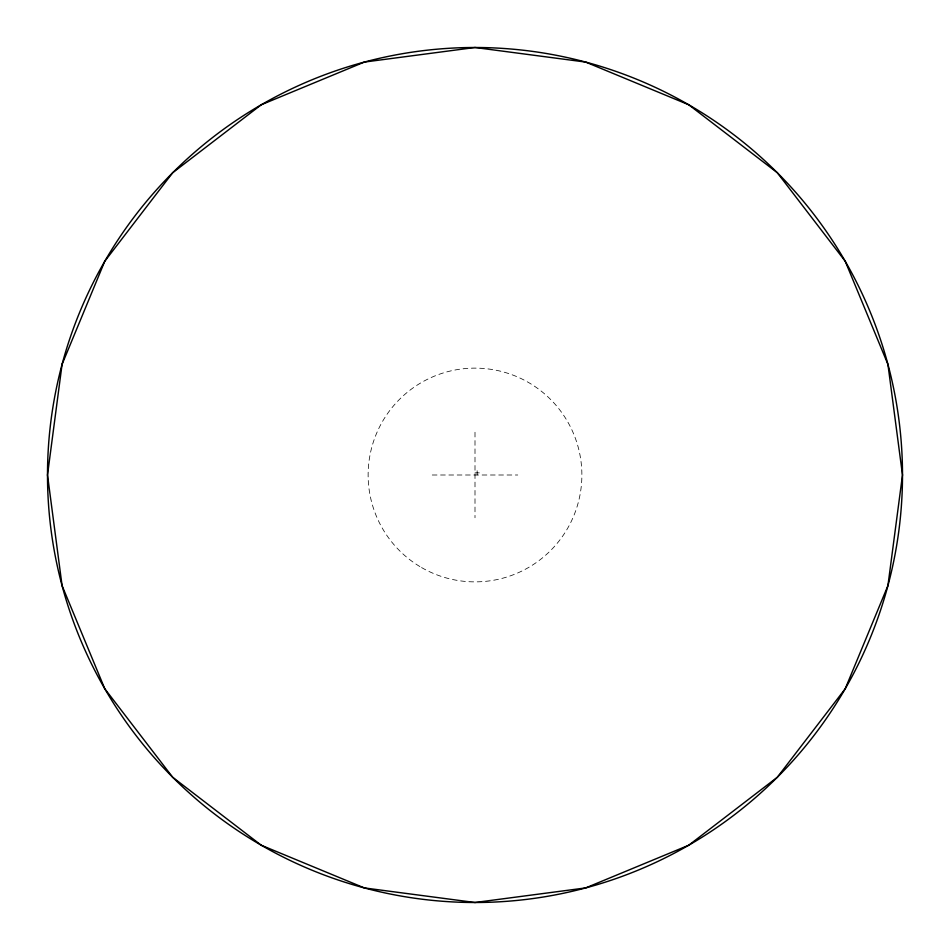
<?xml version="1.0" encoding="UTF-8"?>
<svg xmlns="http://www.w3.org/2000/svg" width="950" height="950" viewBox="0 0 950 950"><rect width="100%" height="100%" fill="white"/><g stroke="black" fill="none" stroke-linecap="round" stroke-linejoin="round"><path stroke-width="0.71" stroke-dasharray="4.75 3.56" d="M475 472.863L479.275 472.863M432.25 475L517.75 475M477.137 470.725L477.137 475M475 432.25L475 517.75M421.562 567.554A106.875 106.875 0 0 0 581.875 475A106.875 106.875 0 0 0 421.562 382.446A106.875 106.875 0 0 0 421.562 567.554"/><path stroke-width="1.43" d="M62.071 364.361L47.5 475L62.071 585.639L104.773 688.75L172.71 777.29L261.25 845.227L364.361 887.929L475 902.5L585.639 887.929L688.75 845.227L777.29 777.29L845.227 688.75L887.929 585.639L902.5 475L887.929 364.361L845.227 261.25L777.29 172.71L688.75 104.773L585.639 62.071L475 47.5L364.361 62.071L261.25 104.773L172.71 172.71L104.773 261.25L62.071 364.361M261.25 845.227A427.5 427.5 0 0 0 902.5 475A427.5 427.5 0 0 0 261.25 104.773A427.5 427.5 0 0 0 261.25 845.227"/></g></svg>
